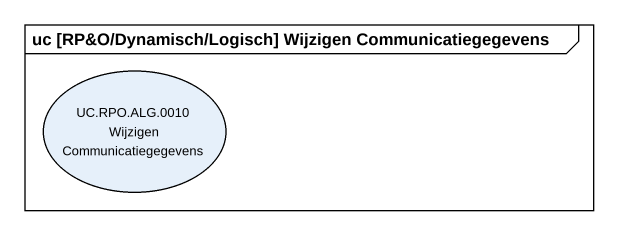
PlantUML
@startuml
mainframe uc [RP&O/Dynamisch/Logisch] Wijzigen Communicatiegegevens
usecase "UC.RPO.ALG.0010 Wijzigen Communicatiegegevens" as UC_RPO_ALG_0010_Wijzigen
@enduml
